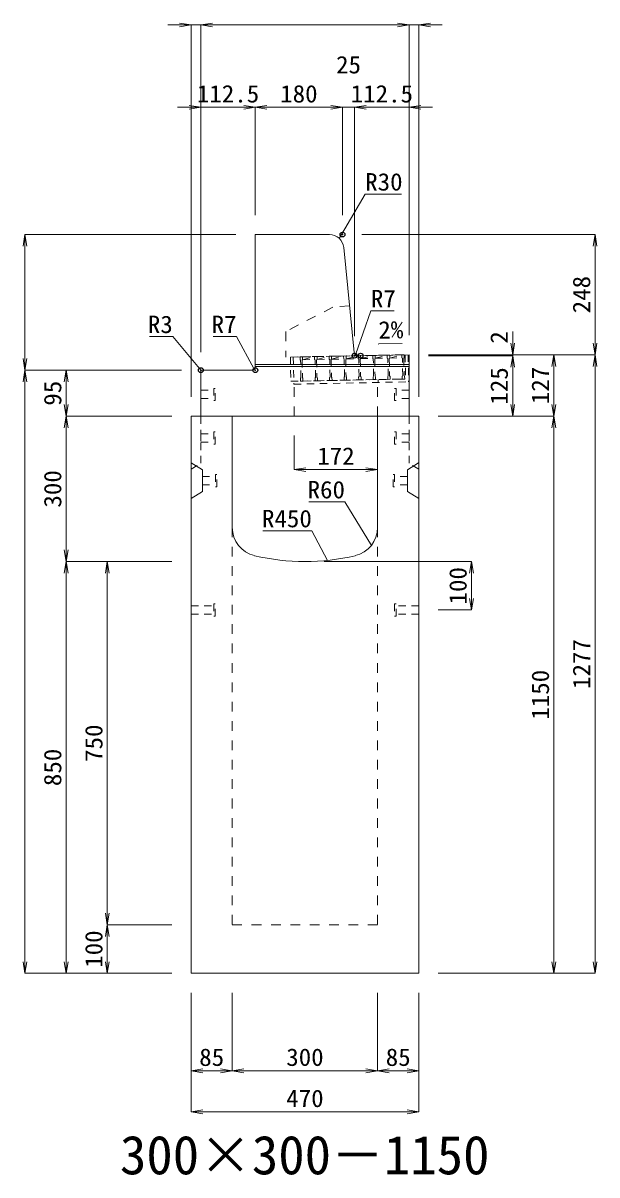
# Model space of a CAD drawing. Units: millimetres at full size; some dimension numbers follow another scale. Extents: x -18734 to 51600, y -18820 to 17820.
# Drawn here: x 9318 to 10503, y 12534 to 14912 of the extents above; entities that cross this region are included whole.
import ezdxf
from ezdxf.enums import TextEntityAlignment as Align

# ---------------------------------------------------------------- set-up
doc = ezdxf.new("R2010")
doc.units = ezdxf.units.MM
doc.header["$LTSCALE"] = 20
doc.header["$PDMODE"] = 32
doc.header["$PDSIZE"] = 10
doc.linetypes.add('USER1', pattern=[2, 1, -1])
doc.linetypes.add('USER2', pattern=[1.35, 0.75, -0.6])
for name, color, linetype, lineweight in [('インサート', 3, 'USER2', 9), ('グレーチング', 7, 'USER2', 5), ('受枠', 3, 'USER2', 9), ('寸法線', 7, 'Continuous', 13), ('引出線', 4, 'Continuous', 13), ('本体', 2, 'Continuous', 13), ('目地', 132, 'Continuous', 5)]:
    doc.layers.add(name, color=color, linetype=linetype, lineweight=lineweight)
doc.layers.add('作業エリア', color=11, linetype='Continuous')
doc.layers.add('文字', color=7, linetype='Continuous')
doc.styles.add('ＭＳ 明朝', font='')
doc.styles.get('ＭＳ 明朝').set_extended_font_data('MS Mincho')

# ---------------------------------------------------------------- blocks, each defined once
blk = doc.blocks.new('open_arrow')
at = {"color": 0, "linetype": 'Continuous', "lineweight": -2}
blk.add_lwpolyline([(7.5, 1.25), (0, 0), (7.5, -1.25)], dxfattribs=at)

msp = doc.modelspace()

# ---------------------------------------------------------------- linework, layer by layer
at = {"layer": 'インサート'}
for p, q in [((9685, 14153.5), (9712, 14153.5)), ((9685, 14153.5), (9685, 14136.5)), ((9715, 14157.5), (9712, 14157.5)), ((9712, 14157.5), (9712, 14132.5)), ((9715, 14132.5), (9715, 14157.5)), ((10085, 14157.5), (10088, 14157.5)), ((10085, 14132.5), (10085, 14157.5)), ((10088, 14157.5), (10088, 14132.5)), ((10115, 14153.5), (10088, 14153.5)), ((10115, 14153.5), (10115, 14136.5)), ((9685, 14136.5), (9712, 14136.5)), ((9712, 14132.5), (9715, 14132.5)), ((10088, 14132.5), (10085, 14132.5)), ((10115, 14136.5), (10088, 14136.5)), ((9685, 14063.5), (9712, 14063.5)), ((9685, 14063.5), (9685, 14046.5)), ((9715, 14067.5), (9712, 14067.5)), ((9712, 14067.5), (9712, 14042.5)), ((9715, 14042.5), (9715, 14067.5)), ((10085, 14067.5), (10088, 14067.5)), ((10085, 14042.5), (10085, 14067.5)), ((10088, 14067.5), (10088, 14042.5)), ((10115, 14063.5), (10088, 14063.5)), ((10115, 14063.5), (10115, 14046.5)), ((9685, 14046.5), (9712, 14046.5)), ((9712, 14042.5), (9715, 14042.5)), ((10088, 14042.5), (10085, 14042.5)), ((10115, 14046.5), (10088, 14046.5)), ((9688.2, 13975.5), (9715.2, 13975.5)), ((9688.2, 13975.5), (9688.2, 13958.5)), ((9718.2, 13979.5), (9715.2, 13979.5)), ((9715.2, 13979.5), (9715.2, 13954.5)), ((9718.2, 13954.5), (9718.2, 13979.5)), ((10081.8, 13979.5), (10084.8, 13979.5)), ((10081.8, 13954.5), (10081.8, 13979.5)), ((10084.8, 13979.5), (10084.8, 13954.5)), ((10111.8, 13975.5), (10084.8, 13975.5)), ((10111.8, 13975.5), (10111.8, 13958.5)), ((9688.2, 13958.5), (9715.2, 13958.5)), ((9715.2, 13954.5), (9718.2, 13954.5)), ((10084.8, 13954.5), (10081.8, 13954.5)), ((10111.8, 13958.5), (10084.8, 13958.5)), ((9665, 13708.5), (9712, 13708.5)), ((9665, 13708.5), (9665, 13691.5)), ((9715, 13712.5), (9712, 13712.5)), ((9712, 13712.5), (9712, 13687.5)), ((9715, 13687.5), (9715, 13712.5)), ((10088, 13712.5), (10085, 13712.5)), ((10085, 13712.5), (10085, 13687.5)), ((10088, 13687.5), (10088, 13712.5)), ((10135, 13708.5), (10088, 13708.5)), ((10135, 13691.5), (10135, 13708.5)), ((9665, 13691.5), (9712, 13691.5)), ((9712, 13687.5), (9715, 13687.5)), ((10085, 13687.5), (10088, 13687.5)), ((10135, 13691.5), (10088, 13691.5))]:
    msp.add_line(p, q, dxfattribs=at)
at = {"layer": 'グレーチング'}
for p, q in [((9889.92, 14222.5), (10104.88, 14226.8)), ((9895.04, 14216.6), (9919.92, 14223.1)), ((9925.04, 14217.2), (9949.91, 14223.7)), ((9955.03, 14217.8), (9979.91, 14224.3)), ((9985.03, 14218.4), (10009.9, 14224.9)), ((10015.02, 14219), (10039.89, 14225.5)), ((10045.01, 14219.6), (10069.89, 14226.1)), ((10075.01, 14220.2), (10099.88, 14226.7)), ((10075.01, 14220.2), (10100, 14220.7)), ((9895.04, 14216.6), (9920.04, 14217.1)), ((9925.04, 14217.2), (9950.03, 14217.7)), ((9955.03, 14217.8), (9980.03, 14218.3)), ((9985.03, 14218.4), (10010.02, 14218.9)), ((10015.02, 14219), (10040.01, 14219.5)), ((10045.01, 14219.6), (10070.01, 14220.1)), ((9890.92, 14172.51), (10105.88, 14176.81))]:
    msp.add_line(p, q, dxfattribs=at)
for points in [[(9889.92, 14222.5), (9894.92, 14222.6), (9895.04, 14216.6), (9894.06, 14215.58), (9894.78, 14179.59), (9895.8, 14178.61), (9895.92, 14172.61), (9890.92, 14172.51), (9890.8, 14178.51), (9891.78, 14179.53), (9891.06, 14215.52), (9890.04, 14216.5)], [(9919.92, 14223.1), (9924.92, 14223.2), (9925.04, 14217.2), (9924.06, 14216.18), (9924.78, 14180.19), (9925.8, 14179.21), (9925.92, 14173.21), (9920.92, 14173.11), (9920.8, 14179.11), (9921.78, 14180.13), (9921.06, 14216.12), (9920.04, 14217.1)], [(9949.91, 14223.7), (9954.91, 14223.8), (9955.03, 14217.8), (9954.05, 14216.78), (9954.77, 14180.79), (9955.79, 14179.81), (9955.91, 14173.81), (9950.91, 14173.71), (9950.79, 14179.71), (9951.77, 14180.73), (9951.05, 14216.72), (9950.03, 14217.7)], [(9979.91, 14224.3), (9984.91, 14224.4), (9985.03, 14218.4), (9984.05, 14217.38), (9984.77, 14181.39), (9985.79, 14180.41), (9985.91, 14174.41), (9980.91, 14174.31), (9980.79, 14180.31), (9981.77, 14181.33), (9981.05, 14217.32), (9980.03, 14218.3)], [(10009.9, 14224.9), (10014.9, 14225), (10015.02, 14219), (10014.04, 14217.98), (10014.76, 14181.99), (10015.78, 14181.01), (10015.9, 14175.01), (10010.9, 14174.91), (10010.78, 14180.91), (10011.76, 14181.93), (10011.04, 14217.92), (10010.02, 14218.9)], [(10039.89, 14225.5), (10044.89, 14225.6), (10045.01, 14219.6), (10044.03, 14218.58), (10044.75, 14182.59), (10045.77, 14181.61), (10045.89, 14175.61), (10040.89, 14175.51), (10040.77, 14181.51), (10041.75, 14182.53), (10041.03, 14218.52), (10040.01, 14219.5)], [(10069.89, 14226.1), (10074.89, 14226.2), (10075.01, 14220.2), (10074.03, 14219.18), (10074.75, 14183.19), (10075.77, 14182.21), (10075.89, 14176.21), (10070.89, 14176.11), (10070.77, 14182.11), (10071.75, 14183.13), (10071.03, 14219.12), (10070.01, 14220.1)], [(10099.88, 14226.7), (10104.88, 14226.8), (10105, 14220.8), (10104.02, 14219.78), (10104.74, 14183.79), (10105.76, 14182.81), (10105.88, 14176.81), (10100.88, 14176.71), (10100.76, 14182.71), (10101.74, 14183.73), (10101.02, 14219.72), (10100, 14220.7)]]:
    msp.add_lwpolyline(points, close=True, dxfattribs=at)
at = {"layer": '作業エリア'}
for p in [(9977.5, 14475), (10002.5, 14225), (10015, 14225), (9685, 14195), (9797.5, 14195)]:
    msp.add_point(p, dxfattribs=at)
at = {"layer": '受枠'}
for p, q in [((9869.93, 14222.1), (10112.88, 14226.96)), ((9869.93, 14222.1), (9870.93, 14172.11)), ((9875.93, 14222.22), (9877.05, 14166.23)), ((10106.88, 14226.84), (10107.88, 14176.85)), ((10112.88, 14226.96), (10114, 14170.97)), ((9870.93, 14172.11), (10107.88, 14176.85)), ((10050.89, 14175.71), (10051.01, 14169.71)), ((9877.05, 14166.23), (10114, 14170.97))]:
    msp.add_line(p, q, dxfattribs=at)
at = {"layer": '寸法線'}
for p, q in [((9733, 14907.69), (9617, 14907.69)), ((9665, 14140), (9665, 14907.69)), ((9685, 14907.69), (10115, 14907.69)), ((9685, 14232), (9685, 14907.69)), ((9685, 14232), (9685, 14907.69)), ((10067, 14907.69), (10183, 14907.69)), ((10115, 14267), (10115, 14907.69)), ((10115, 14267), (10115, 14907.69)), ((10135, 14140), (10135, 14907.69)), ((9637, 14737.69), (9797.5, 14737.69)), ((9685, 14232), (9685, 14737.69)), ((9797.5, 14737.69), (9977.5, 14737.69)), ((9797.5, 14515), (9797.5, 14737.69)), ((9797.5, 14515), (9797.5, 14737.69)), ((9929.5, 14737.69), (10050.5, 14737.69)), ((9977.5, 14515), (9977.5, 14737.69)), ((9977.5, 14515), (9977.5, 14737.69)), ((10002.5, 14265), (10002.5, 14737.69)), ((10002.5, 14737.69), (10163, 14737.69)), ((10002.5, 14265), (10002.5, 14737.69)), ((10115, 14267), (10115, 14737.69)), ((9322.06, 14195), (9322.06, 14475)), ((9757.5, 14475), (9322.06, 14475)), ((10017.5, 14475), (10498.78, 14475)), ((10498.78, 14227), (10498.78, 14475)), ((10328.78, 14177), (10328.78, 14275)), ((10155, 14227), (10498.78, 14227)), ((10155, 14227), (10413.78, 14227)), ((10155, 14227), (10328.78, 14227)), ((10155, 14227), (10498.78, 14227)), ((10155, 14225), (10328.78, 14225)), ((10155, 14225), (10328.78, 14225)), ((10328.78, 14100), (10328.78, 14225)), ((10413.78, 14100), (10413.78, 14227)), ((10498.78, 14227), (10498.78, 12950)), ((9322.06, 12950), (9322.06, 14195)), ((9645, 14195), (9322.06, 14195)), ((9645, 14195), (9322.06, 14195)), ((9407.06, 14100), (9407.06, 14195)), ((9645, 14195), (9407.06, 14195)), ((9407.06, 14100), (9407.06, 13800)), ((9625, 14100), (9407.06, 14100)), ((9625, 14100), (9407.06, 14100)), ((10175, 14100), (10413.78, 14100)), ((10175, 14100), (10413.78, 14100)), ((10175, 14100), (10328.78, 14100)), ((10413.78, 14100), (10413.78, 12950)), ((9878, 14060), (9878, 13989.77)), ((9878, 13989.77), (10050, 13989.77)), ((9625, 13800), (9407.06, 13800)), ((9407.06, 12950), (9407.06, 13800)), ((9625, 13800), (9407.06, 13800)), ((9492.06, 13800), (9492.06, 13050)), ((9625, 13800), (9492.06, 13800)), ((9940, 13800), (10243.78, 13800)), ((10243.78, 13800), (10243.78, 13700)), ((10175, 13700), (10243.78, 13700)), ((9625, 13050), (9492.06, 13050)), ((9492.06, 13050), (9492.06, 12950)), ((9625, 13050), (9492.06, 13050)), ((9625, 12950), (9322.06, 12950)), ((9625, 12950), (9407.06, 12950)), ((9625, 12950), (9492.06, 12950)), ((10175, 12950), (10413.78, 12950)), ((10175, 12950), (10498.78, 12950)), ((9665, 12910), (9665, 12748.84)), ((9665, 12910), (9665, 12663.84)), ((9750, 12910), (9750, 12748.84)), ((9750, 12910), (9750, 12748.84)), ((10050, 12910), (10050, 12748.84)), ((10050, 12910), (10050, 12748.84)), ((10135, 12910), (10135, 12748.84)), ((10135, 12910), (10135, 12663.84)), ((9665, 12748.84), (9750, 12748.84)), ((9750, 12748.84), (10050, 12748.84)), ((10050, 12748.84), (10135, 12748.84)), ((9665, 12663.84), (10135, 12663.84))]:
    msp.add_line(p, q, dxfattribs=at)
at = {"layer": '引出線'}
for points in [[(9970.48, 14467.24), (10024.33, 14558.64), (10099, 14558.64)], [(10004.14, 14226.81), (10036.08, 14317.58), (10084.01, 14317.58)], [(9685.88, 14194.12), (9627.15, 14264.49), (9579.43, 14264.49)], [(9795.45, 14197.05), (9758.75, 14264.49), (9710.82, 14264.49)], [(10052.12, 14249.12), (10100.83, 14250.1), (10052.08, 14249.12)], [(10037.07, 13833.32), (9982.66, 13923.21), (9907.98, 13923.21)], [(9946.44, 13802.4), (9914.22, 13863.55), (9813.21, 13863.55)]]:
    msp.add_lwpolyline(points, dxfattribs=at)
at = {"layer": '本体'}
for p, q in [((9797.5, 14475), (9797.5, 14202)), ((9797.5, 14475), (9950.35, 14475)), ((9980.2, 14447.99), (10001.87, 14231.3)), ((10015, 14225), (10008.83, 14225)), ((10115, 14227), (10015, 14225)), ((10115, 14227), (10115, 14100)), ((9685, 14192), (9685, 14100)), ((9790.5, 14195), (9688, 14195)), ((9665, 14100), (9665, 12950)), ((9665, 14100), (9750, 14100)), ((9685, 14100), (10115, 14100)), ((9750, 14100), (9750, 13870.53)), ((10050, 14100), (10135, 14100)), ((10050, 14100), (10050, 13870.53)), ((10135, 14100), (10135, 12950)), ((9665, 12950), (10135, 12950))]:
    msp.add_line(p, q, dxfattribs=at)
at = {"layer": '本体', "linetype": 'USER1'}
for p, q in [((9957.5, 14325), (9860.5, 14275)), ((9992.2, 14328), (9957.5, 14325)), ((9860.5, 14275), (9860.5, 14221.91)), ((10015, 14225), (9860.5, 14221.91)), ((10050, 14100), (10050, 14175.69)), ((9878, 14100), (9878, 14172.25))]:
    msp.add_line(p, q, dxfattribs=at)
at = {"layer": '本体', "linetype": 'USER2', "lineweight": 9}
for p, q in [((9685, 14003), (9685, 14100)), ((10115, 14003), (10115, 14100)), ((9665, 13990.5), (9685, 14003)), ((10135, 13990.5), (10115, 14003))]:
    msp.add_line(p, q, dxfattribs=at)
at = {"layer": '本体', "lineweight": 9}
for p, q in [((9665, 14004), (9688.2, 13989.5)), ((9688.2, 13989.5), (9688.2, 13944.5)), ((10134.58, 14003.74), (10111.8, 13989.5)), ((10111.8, 13989.5), (10111.8, 13944.5)), ((9688.2, 13944.5), (9665, 13930)), ((10111.8, 13944.5), (10135, 13930))]:
    msp.add_line(p, q, dxfattribs=at)
at = {"layer": '本体', "linetype": 'USER1', "lineweight": 15}
for p, q in [((9750, 13870.53), (9750, 13050)), ((10050, 13870.53), (10050, 13050)), ((9750, 13050), (10050, 13050))]:
    msp.add_line(p, q, dxfattribs=at)
at = {"layer": '本体'}
for centre, radius, start, end in [((9950.35, 14445), 30, 5.71059, 90), ((10008.83, 14232), 7, 185.71059, 270), ((9790.5, 14202), 7, 270, 0), ((9688, 14192), 3, 90, 180), ((9810, 13870.53), 60, 180, 256.65764), ((9990, 13870.53), 60, 283.34236, 0), ((9900, 14250), 450, 256.65764, 283.34236)]:
    msp.add_arc(centre, radius, start, end, dxfattribs=at)
at = {"layer": '目地'}
for p, q in [((10115, 14207), (9797.5, 14207)), ((10115, 14203), (9797.5, 14203))]:
    msp.add_line(p, q, dxfattribs=at)

# ---------------------------------------------------------------- block references
at = {"layer": '寸法線', "xscale": 3.2, "yscale": 3.2}
for p, rotation in [((9665, 14907.69), 180), ((10115, 14907.69), 180), ((10115, 14907.69), 180), ((9685, 14737.69), 180), ((9797.5, 14737.69), 180), ((9977.5, 14737.69), 180), ((9977.5, 14737.69), 180), ((9322.06, 14475), 270), ((10498.78, 14475), 270), ((10328.78, 14227), 90), ((10498.78, 14227), 90), ((10328.78, 14225), 270), ((10328.78, 14225), 270), ((10413.78, 14227), 270), ((10498.78, 14227), 270), ((9322.06, 14195), 90), ((9322.06, 14195), 270), ((9407.06, 14195), 270), ((9407.06, 14100), 90), ((10328.78, 14100), 90), ((10413.78, 14100), 90), ((9407.06, 14100), 270), ((10413.78, 14100), 270), ((10050, 13989.77), 180), ((9407.06, 13800), 90), ((9407.06, 13800), 270), ((9492.06, 13800), 270), ((10243.78, 13800), 270), ((10243.78, 13700), 90), ((9492.06, 13050), 90), ((9492.06, 13050), 270), ((9322.06, 12950), 90), ((9407.06, 12950), 90), ((9492.06, 12950), 90), ((10413.78, 12950), 90), ((10498.78, 12950), 90), ((9750, 12748.84), 180), ((10050, 12748.84), 180), ((10135, 12748.84), 180), ((10135, 12663.84), 180)]:
    msp.add_blockref('open_arrow', p, dxfattribs=dict(at, rotation=rotation))
for p in [(9685, 14907.69), (9685, 14907.69), (10135, 14907.69), (9797.5, 14737.69), (10002.5, 14737.69), (10002.5, 14737.69), (10115, 14737.69), (9878, 13989.77), (9665, 12748.84), (9750, 12748.84), (10050, 12748.84), (9665, 12663.84)]:
    msp.add_blockref('open_arrow', p, dxfattribs=at)
at = {"layer": '引出線', "xscale": 0.0533, "yscale": 0.0533}
for p, rotation in [((9970.48, 14467.24), 59.5), ((10052.12, 14249.12), 1.1), ((10004.14, 14226.81), 70.6), ((9795.45, 14197.05), 118.6), ((9685.88, 14194.12), 129.8), ((10037.07, 13833.32), 121.2), ((9946.44, 13802.4), 117.8)]:
    msp.add_blockref('open_arrow', p, dxfattribs=dict(at, rotation=rotation))

# ---------------------------------------------------------------- texts
at = {"layer": '寸法線', "style": 'ＭＳ 明朝', "width": 1.05}
for s, p in [('25', (9990, 14825.69)), ('112.5', (9741.25, 14765.69)), ('180', (9887.5, 14765.69)), ('112.5', (10058.75, 14765.69)), ('172', (9964, 14017.77)), ('85', (9707.5, 12776.84)), ('300', (9900, 12776.84)), ('85', (10092.5, 12776.84)), ('470', (9900, 12691.84))]:
    msp.add_text(s, height=36.03, dxfattribs=at).set_placement(p, align=Align.MIDDLE_CENTER)
for s, p in [('248', (10470.78, 14351)), ('2', (10300.78, 14262.59)), ('125', (10300.78, 14162.5)), ('127', (10385.78, 14163.5)), ('95', (9379.06, 14147.5)), ('300', (9379.06, 13950)), ('100', (10215.78, 13750)), ('1277', (10470.78, 13588.5)), ('1150', (10385.78, 13525)), ('750', (9464.06, 13425)), ('850', (9379.06, 13375)), ('100', (9464.06, 13000))]:
    msp.add_text(s, height=36.03, rotation=90, dxfattribs=at).set_placement(p, align=Align.MIDDLE_CENTER)
at = {"layer": '引出線', "style": 'ＭＳ 明朝', "width": 1.05}
for s, p in [('R30', (10024.33, 14601.84)), ('R7', (10036.08, 14360.78))]:
    msp.add_text(s, height=36.03, dxfattribs=at).set_placement(p, align=Align.TOP_LEFT)
for s, p in [('R3', (9627.15, 14307.69)), ('R7', (9758.75, 14307.69)), ('R60', (9982.66, 13966.41)), ('R450', (9914.22, 13906.75))]:
    msp.add_text(s, height=36.03, dxfattribs=at).set_placement(p, align=Align.TOP_RIGHT)
msp.add_text('2%', height=36.03, rotation=1.146, dxfattribs=at).set_placement((10051.15, 14296.02), align=Align.TOP_LEFT)
at = {"layer": '文字', "style": 'ＭＳ 明朝'}
msp.add_text('300×300－1150', height=80.06, dxfattribs=at).set_placement((9899.52, 12575.03), align=Align.MIDDLE_CENTER)

doc.saveas('drawing.dxf')
